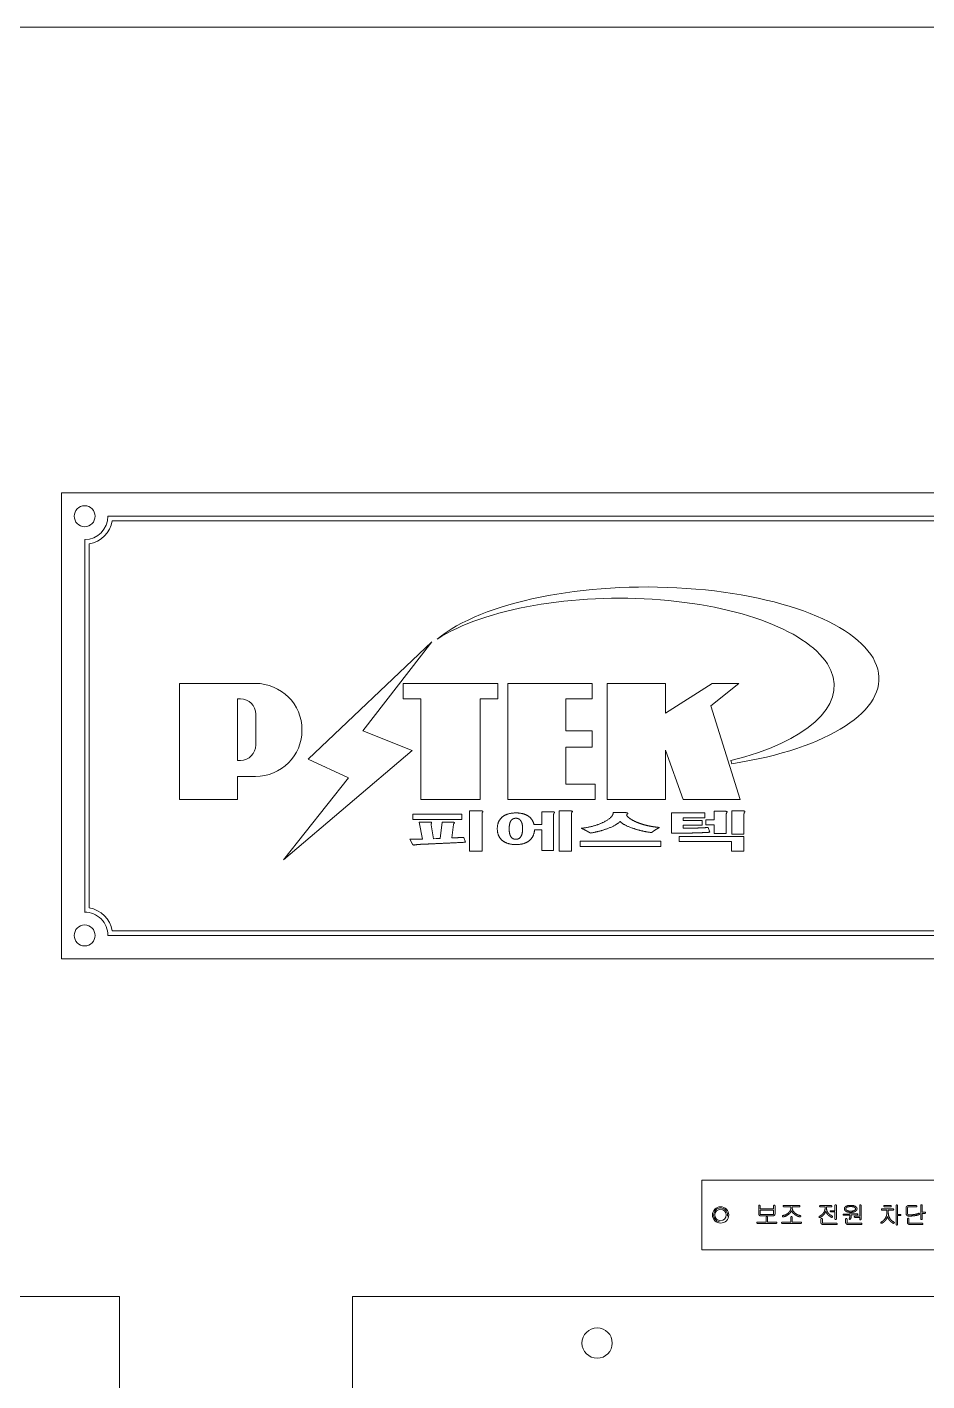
# Model space of a CAD drawing. Header units: millimetres. Extents: x 0 to 10092, y 0 to 7128.
# Drawn here: x 4724.2 to 4917.3, y 3740.6 to 4031.2 of the extents above; entities that cross this region are included whole.
import ezdxf

# ---------------------------------------------------------------- set-up
doc = ezdxf.new("R2010")
doc.units = ezdxf.units.MM
doc.header["$LTSCALE"] = 12
doc.layers.add('가시적인 것(ISO)', color=3, linetype='Continuous', lineweight=5, true_color=0x00ff00)
doc.layers.add('가시적인 좁은 것(ISO)', color=3, linetype='Continuous', lineweight=5, true_color=0x00ff00)

msp = doc.modelspace()

# ---------------------------------------------------------------- linework, layer by layer
at = {"layer": '가시적인 것(ISO)'}
for p, q in [((5111.517, 4031.209), (4211.267, 4031.209)), ((4731.517, 3931.209), (5031.517, 3931.209)), ((4731.517, 3831.209), (4731.517, 3931.209)), ((5021.517, 3926.209), (4741.517, 3926.209)), ((4742.433, 3925.209), (5020.6, 3925.209)), ((4736.517, 3921.209), (4736.517, 3841.209)), ((4737.517, 3842.125), (4737.517, 3920.293)), ((4811.059, 3899.277), (4784.514, 3874.086)), ((4796.229, 3880.127), (4811.059, 3899.277)), ((4773.173, 3890.321), (4756.841, 3890.321)), ((4756.841, 3890.321), (4756.841, 3865.376)), ((4804.848, 3890.321), (4804.848, 3887.015)), ((4825.224, 3890.321), (4804.848, 3890.321)), ((4825.224, 3887.015), (4825.224, 3890.321)), ((4827.328, 3890.321), (4827.328, 3865.376)), ((4845.451, 3890.321), (4827.328, 3890.321)), ((4845.451, 3887.015), (4845.451, 3890.321)), ((4861.2, 3890.321), (4848.656, 3890.321)), ((4848.656, 3890.321), (4848.656, 3865.376)), ((4861.2, 3883.921), (4861.2, 3890.321)), ((4871.227, 3890.321), (4861.2, 3883.921)), ((4870.944, 3885.488), (4876.965, 3890.321)), ((4876.965, 3890.321), (4871.227, 3890.321)), ((4769.313, 3873.791), (4769.313, 3887.015)), ((4769.313, 3887.015), (4769.945, 3887.015)), ((4804.848, 3887.015), (4808.695, 3887.015)), ((4808.695, 3887.015), (4808.695, 3865.376)), ((4821.378, 3887.015), (4825.224, 3887.015)), ((4821.378, 3865.376), (4821.378, 3887.015)), ((4839.798, 3887.015), (4845.451, 3887.015)), ((4839.798, 3880.156), (4839.798, 3887.015)), ((4773.25, 3883.709), (4773.25, 3877.097)), ((4877.207, 3865.376), (4870.944, 3885.488)), ((4806.836, 3875.913), (4796.229, 3880.127)), ((4845.451, 3880.156), (4839.798, 3880.156)), ((4845.451, 3876.645), (4845.451, 3880.156)), ((4779.209, 3852.462), (4806.836, 3875.913)), ((4784.514, 3874.086), (4793.161, 3870.078)), ((4839.798, 3876.645), (4845.451, 3876.645)), ((4839.798, 3868.682), (4839.798, 3876.645)), ((4861.2, 3875.976), (4864.95, 3865.376)), ((4861.2, 3865.376), (4861.2, 3875.976)), ((4769.945, 3873.791), (4769.313, 3873.791)), ((4875.228, 3873.74), (4875.435, 3873.075)), ((4769.313, 3870.335), (4773.173, 3870.335)), ((4769.313, 3865.376), (4769.313, 3870.335)), ((4793.161, 3870.078), (4779.209, 3852.462)), ((4846.112, 3868.682), (4839.798, 3868.682)), ((4846.112, 3865.376), (4846.112, 3868.682)), ((4756.841, 3865.376), (4769.313, 3865.376)), ((4808.695, 3865.376), (4821.378, 3865.376)), ((4827.328, 3865.376), (4846.112, 3865.376)), ((4848.656, 3865.376), (4861.2, 3865.376)), ((4864.95, 3865.376), (4877.207, 3865.376)), ((4819.136, 3862.956), (4819.136, 3854.275)), ((4820.746, 3862.956), (4819.136, 3862.956)), ((4834.618, 3862.775), (4834.618, 3860.017)), ((4836.101, 3862.775), (4834.618, 3862.775)), ((4838.379, 3862.956), (4838.379, 3854.275)), ((4840.025, 3862.956), (4838.379, 3862.956)), ((4851.889, 3862.603), (4849.972, 3862.603)), ((4862.451, 3862.513), (4862.451, 3858.181)), ((4869.613, 3862.513), (4862.451, 3862.513)), ((4869.613, 3861.464), (4869.613, 3862.513)), ((4871.657, 3862.893), (4871.657, 3861.057)), ((4873.158, 3862.893), (4871.657, 3862.893)), ((4875.419, 3862.956), (4875.419, 3857.982)), ((4877.064, 3862.956), (4875.419, 3862.956)), ((4806.965, 3862.214), (4806.965, 3861.111)), ((4817.472, 3862.214), (4806.965, 3862.214)), ((4806.965, 3861.111), (4817.472, 3861.111)), ((4808.321, 3860.541), (4809.063, 3856.906)), ((4810.021, 3860.541), (4808.321, 3860.541)), ((4811.414, 3856.961), (4810.907, 3859.972)), ((4813.222, 3860.541), (4812.843, 3857.024)), ((4814.796, 3860.541), (4813.222, 3860.541)), ((4815.356, 3857.141), (4815.7, 3860.062)), ((4817.472, 3861.111), (4817.472, 3862.214)), ((4821.813, 3854.275), (4821.813, 3862.35)), ((4834.618, 3860.017), (4832.954, 3860.017)), ((4837.186, 3854.419), (4837.186, 3862.232)), ((4841.002, 3854.275), (4841.002, 3862.323)), ((4864.983, 3861.464), (4869.613, 3861.464)), ((4864.983, 3860.903), (4864.983, 3861.464)), ((4869.034, 3860.903), (4864.983, 3860.903)), ((4864.983, 3859.854), (4869.034, 3859.854)), ((4864.983, 3859.239), (4864.983, 3859.854)), ((4869.034, 3859.854), (4869.034, 3860.903)), ((4869.866, 3861.057), (4869.866, 3859.927)), ((4871.657, 3861.057), (4869.866, 3861.057)), ((4869.866, 3859.927), (4871.657, 3859.927)), ((4871.657, 3859.927), (4871.657, 3858.064)), ((4874.243, 3858.064), (4874.243, 3862.278)), ((4878.041, 3857.982), (4878.041, 3862.323)), ((4806.332, 3856.852), (4806.82, 3855.921)), ((4811.992, 3856.997), (4811.414, 3856.961)), ((4812.843, 3857.024), (4811.992, 3856.997)), ((4816.08, 3857.178), (4815.356, 3857.141)), ((4818.25, 3856.219), (4817.888, 3857.268)), ((4833.08, 3858.905), (4834.618, 3858.905)), ((4834.618, 3858.905), (4834.618, 3854.419)), ((4862.451, 3858.181), (4864.748, 3858.181)), ((4864.097, 3857.485), (4864.097, 3856.355)), ((4878.041, 3857.485), (4864.097, 3857.485)), ((4865.996, 3859.239), (4864.983, 3859.239)), ((4870.734, 3858.38), (4870.337, 3859.384)), ((4871.657, 3858.064), (4874.243, 3858.064)), ((4875.419, 3857.982), (4878.041, 3857.982)), ((4878.041, 3854.275), (4878.041, 3857.485)), ((4819.136, 3854.275), (4821.813, 3854.275)), ((4834.618, 3854.419), (4837.186, 3854.419)), ((4838.379, 3854.275), (4841.002, 3854.275)), ((4842.847, 3856.454), (4842.847, 3855.324)), ((4860.209, 3856.454), (4842.847, 3856.454)), ((4842.847, 3855.324), (4860.209, 3855.324)), ((4860.209, 3855.324), (4860.209, 3856.454)), ((4864.097, 3856.355), (4875.364, 3856.355)), ((4875.364, 3856.355), (4875.364, 3854.275)), ((4875.364, 3854.275), (4878.041, 3854.275)), ((5020.6, 3837.209), (4742.433, 3837.209)), ((4741.517, 3836.209), (5021.517, 3836.209)), ((5031.517, 3831.209), (4731.517, 3831.209)), ((4934.017, 3783.709), (4869.017, 3783.709)), ((4869.017, 3783.709), (4869.017, 3768.709)), ((4881.195, 3776.445), (4881.195, 3778.15)), ((4881.506, 3778.155), (4881.506, 3777.517)), ((4884.387, 3777.517), (4884.387, 3778.155)), ((4884.698, 3778.165), (4884.698, 3776.466)), ((4886.589, 3778.238), (4889.931, 3778.238)), ((4894.423, 3778.217), (4896.776, 3778.217)), ((4897.568, 3777.129), (4897.568, 3778.233)), ((4897.879, 3778.238), (4897.879, 3775.378)), ((4902.874, 3775.958), (4902.874, 3778.233)), ((4903.185, 3778.238), (4903.185, 3775.3)), ((4908.195, 3778.248), (4909.522, 3778.248)), ((4910.688, 3774.191), (4910.688, 3778.233)), ((4910.993, 3778.233), (4910.993, 3776.336)), ((4913.351, 3778.217), (4914.993, 3778.217)), ((4915.993, 3775.367), (4915.993, 3778.238)), ((4916.299, 3778.238), (4916.299, 3776.813)), ((4881.506, 3777.517), (4884.387, 3777.517)), ((4884.387, 3777.248), (4881.506, 3777.248)), ((4881.506, 3777.248), (4881.506, 3776.507)), ((4884.195, 3776.02), (4881.672, 3776.02)), ((4881.755, 3776.279), (4884.138, 3776.279)), ((4882.796, 3774.663), (4882.796, 3775.735)), ((4883.097, 3775.714), (4883.097, 3774.663)), ((4884.387, 3776.512), (4884.387, 3777.248)), ((4888.102, 3777.968), (4886.584, 3777.968)), ((4888.102, 3777.714), (4888.102, 3777.968)), ((4888.102, 3774.663), (4888.102, 3775.735)), ((4888.403, 3777.968), (4888.403, 3777.714)), ((4889.931, 3777.968), (4888.403, 3777.968)), ((4888.403, 3775.714), (4888.403, 3774.663)), ((4895.444, 3777.953), (4894.418, 3777.953)), ((4894.548, 3774.626), (4894.548, 3775.315)), ((4894.858, 3775.315), (4894.858, 3774.668)), ((4895.444, 3777.673), (4895.444, 3777.953)), ((4895.75, 3777.953), (4895.75, 3777.683)), ((4896.776, 3777.953), (4895.75, 3777.953)), ((4896.682, 3777.129), (4897.568, 3777.129)), ((4897.568, 3776.87), (4896.708, 3776.87)), ((4897.568, 3775.378), (4897.568, 3776.87)), ((4900.765, 3776.165), (4899.423, 3776.15)), ((4899.848, 3774.626), (4899.848, 3775.279)), ((4900.159, 3775.279), (4900.159, 3774.668)), ((4900.765, 3775.937), (4900.765, 3776.165)), ((4902.351, 3776.217), (4901.076, 3776.181)), ((4901.076, 3776.181), (4901.076, 3775.973)), ((4901.848, 3775.958), (4902.874, 3775.958)), ((4902.874, 3775.699), (4901.879, 3775.699)), ((4902.874, 3775.3), (4902.874, 3775.699)), ((4908.708, 3777.248), (4907.682, 3777.248)), ((4907.688, 3777.512), (4910.04, 3777.512)), ((4909.542, 3777.984), (4908.195, 3777.984)), ((4908.708, 3776.704), (4908.708, 3777.248)), ((4909.014, 3777.248), (4909.014, 3776.704)), ((4910.04, 3777.248), (4909.014, 3777.248)), ((4910.993, 3776.336), (4911.568, 3776.336)), ((4910.993, 3776.082), (4910.993, 3774.191)), ((4911.568, 3776.082), (4910.993, 3776.082)), ((4912.848, 3776.492), (4912.848, 3777.73)), ((4913.102, 3774.637), (4913.102, 3775.321)), ((4913.154, 3777.642), (4913.154, 3776.517)), ((4913.408, 3775.321), (4913.408, 3774.668)), ((4914.988, 3777.953), (4913.418, 3777.953)), ((4916.299, 3776.813), (4916.864, 3776.813)), ((4916.299, 3776.549), (4916.299, 3775.367)), ((4916.864, 3776.549), (4916.299, 3776.549)), ((4884.962, 3774.398), (4880.895, 3774.398)), ((4880.936, 3774.663), (4882.796, 3774.663)), ((4883.097, 3774.663), (4884.957, 3774.663)), ((4890.268, 3774.398), (4886.2, 3774.398)), ((4886.242, 3774.663), (4888.102, 3774.663)), ((4888.403, 3774.663), (4890.263, 3774.663)), ((4897.905, 3774.165), (4895.061, 3774.165)), ((4895.112, 3774.429), (4897.905, 3774.429)), ((4903.221, 3774.165), (4900.34, 3774.165)), ((4900.413, 3774.429), (4903.221, 3774.429)), ((4916.299, 3774.165), (4913.615, 3774.165)), ((4913.656, 3774.429), (4916.299, 3774.429)), ((4869.017, 3768.709), (4934.017, 3768.709)), ((4389.017, 3758.709), (4744.017, 3758.709)), ((4744.017, 3758.709), (4744.017, 3353.709)), ((4794.017, 3353.709), (4794.017, 3758.709)), ((4794.017, 3758.709), (5009.017, 3758.709))]:
    msp.add_line(p, q, dxfattribs=at)
for centre, radius in [((4736.517, 3926.209), 2.25), ((4736.517, 3836.209), 2.25), ((4873.017, 3776.209), 1.75), ((4873.017, 3776.209), 1.229), ((4846.517, 3748.709), 3.25)]:
    msp.add_circle(centre, radius, dxfattribs=at)
for centre, radius, start, end in [((4736.517, 3926.209), 5, 270.00002, 0), ((4736.517, 3926.209), 6, 279.59409, 350.40593), ((4773.173, 3880.328), 9.993, 270, 90), ((4769.945, 3883.709), 3.306, 0, 90), ((4769.945, 3877.097), 3.306, 270, 0), ((4736.517, 3836.209), 6, 9.59407, 80.40595), ((4736.517, 3836.209), 5, 0, 90.00002)]:
    msp.add_arc(centre, radius, start, end, dxfattribs=at)
for centre, major_axis, ratio, start_param, end_param in [((4857.155, 3891.36), (49.851, 0), 0.3942601, 5.0878455, 8.9791998), ((4851.227, 3889.799), (46.184, 0), 0.4069905, 5.2588489, 8.8617991)]:
    msp.add_ellipse(centre, major_axis=major_axis, ratio=ratio, start_param=start_param, end_param=end_param, dxfattribs=at)
for points in [[(4821.94, 3862.911), (4821.741, 3862.956), (4820.746, 3862.956)], [(4821.813, 3862.35), (4821.813, 3862.459), (4821.867, 3862.567)], [(4821.867, 3862.567), (4821.885, 3862.621), (4821.958, 3862.721)], [(4821.958, 3862.721), (4822.084, 3862.874), (4821.94, 3862.911)], [(4829.101, 3862.513), (4827.148, 3862.513), (4826.081, 3861.572)], [(4831.742, 3861.835), (4830.729, 3862.513), (4829.101, 3862.513)], [(4837.276, 3862.712), (4837.059, 3862.775), (4836.101, 3862.775)], [(4837.222, 3862.386), (4837.24, 3862.422), (4837.294, 3862.504)], [(4837.294, 3862.504), (4837.421, 3862.667), (4837.276, 3862.712)], [(4841.146, 3862.902), (4840.948, 3862.956), (4840.025, 3862.956)], [(4841.002, 3862.323), (4841.002, 3862.422), (4841.038, 3862.522)], [(4841.038, 3862.522), (4841.074, 3862.585), (4841.146, 3862.685)], [(4841.146, 3862.685), (4841.273, 3862.856), (4841.146, 3862.902)], [(4849.972, 3862.603), (4849.972, 3861.563), (4847.929, 3860.541)], [(4853.011, 3862.495), (4852.794, 3862.603), (4851.889, 3862.603)], [(4852.848, 3862.106), (4853.228, 3862.386), (4853.011, 3862.495)], [(4874.315, 3862.829), (4874.116, 3862.893), (4873.158, 3862.893)], [(4874.243, 3862.278), (4874.243, 3862.368), (4874.279, 3862.468)], [(4874.279, 3862.468), (4874.297, 3862.513), (4874.352, 3862.612)], [(4874.352, 3862.612), (4874.478, 3862.784), (4874.315, 3862.829)], [(4878.186, 3862.902), (4877.987, 3862.956), (4877.064, 3862.956)], [(4878.041, 3862.323), (4878.041, 3862.422), (4878.077, 3862.522)], [(4878.077, 3862.522), (4878.113, 3862.585), (4878.186, 3862.685)], [(4878.186, 3862.685), (4878.312, 3862.856), (4878.186, 3862.902)], [(4810.925, 3860.496), (4810.763, 3860.541), (4810.021, 3860.541)], [(4810.907, 3859.972), (4810.871, 3860.071), (4810.889, 3860.171)], [(4810.889, 3860.171), (4810.907, 3860.225), (4810.962, 3860.324)], [(4810.962, 3860.324), (4811.034, 3860.46), (4810.925, 3860.496)], [(4815.845, 3860.478), (4815.664, 3860.541), (4814.796, 3860.541)], [(4815.7, 3860.062), (4815.7, 3860.125), (4815.736, 3860.189)], [(4815.736, 3860.189), (4815.772, 3860.225), (4815.827, 3860.297)], [(4815.827, 3860.297), (4815.971, 3860.442), (4815.845, 3860.478)], [(4826.081, 3861.572), (4825.086, 3860.668), (4825.086, 3859.14)], [(4827.637, 3859.14), (4827.637, 3860.243), (4827.998, 3860.813)], [(4827.998, 3860.813), (4828.378, 3861.373), (4829.083, 3861.373)], [(4829.083, 3861.373), (4829.771, 3861.373), (4830.132, 3860.813)], [(4830.132, 3860.813), (4830.53, 3860.243), (4830.53, 3859.14)], [(4832.954, 3860.017), (4832.7, 3861.174), (4831.742, 3861.835)], [(4837.186, 3862.232), (4837.186, 3862.305), (4837.222, 3862.386)], [(4847.929, 3860.541), (4845.867, 3859.511), (4843.118, 3859.23)], [(4848.923, 3859.221), (4850.895, 3859.981), (4851.419, 3860.695)], [(4851.419, 3860.695), (4852.07, 3859.981), (4854.06, 3859.266)], [(4853.336, 3861.473), (4852.848, 3861.862), (4852.848, 3862.106)], [(4854.747, 3860.641), (4853.861, 3861.048), (4853.336, 3861.473)], [(4856.971, 3859.872), (4855.76, 3860.189), (4854.747, 3860.641)], [(4859.919, 3859.393), (4858.382, 3859.52), (4856.971, 3859.872)], [(4807.67, 3856.87), (4806.892, 3856.852), (4806.332, 3856.852)], [(4809.063, 3856.906), (4808.195, 3856.888), (4807.67, 3856.87)], [(4817.056, 3857.223), (4816.749, 3857.205), (4816.08, 3857.178)], [(4817.888, 3857.268), (4817.581, 3857.25), (4817.056, 3857.223)], [(4825.086, 3859.14), (4825.086, 3857.566), (4826.081, 3856.671)], [(4826.081, 3856.671), (4827.148, 3855.722), (4829.101, 3855.722)], [(4827.998, 3857.422), (4827.637, 3858), (4827.637, 3859.14)], [(4829.083, 3856.852), (4828.378, 3856.852), (4827.998, 3857.422)], [(4830.132, 3857.422), (4829.771, 3856.852), (4829.083, 3856.852)], [(4829.101, 3855.722), (4830.946, 3855.722), (4831.995, 3856.599)], [(4830.53, 3859.14), (4830.53, 3858.009), (4830.132, 3857.422)], [(4831.995, 3856.599), (4832.99, 3857.431), (4833.08, 3858.905)], [(4843.118, 3859.23), (4843.642, 3859.004), (4844.149, 3858.724)], [(4844.149, 3858.724), (4844.655, 3858.453), (4845.053, 3858.19)], [(4845.053, 3858.19), (4847.024, 3858.498), (4848.923, 3859.221)], [(4854.06, 3859.266), (4856.067, 3858.561), (4858.183, 3858.299)], [(4858.183, 3858.299), (4858.599, 3858.606), (4859.033, 3858.887)], [(4859.033, 3858.887), (4859.521, 3859.203), (4859.919, 3859.393)], [(4864.748, 3858.181), (4866.358, 3858.181), (4867.714, 3858.226)], [(4868.094, 3859.275), (4867.099, 3859.239), (4865.996, 3859.239)], [(4867.714, 3858.226), (4869.468, 3858.272), (4870.734, 3858.38)], [(4870.337, 3859.384), (4869.197, 3859.312), (4868.094, 3859.275)], [(4806.82, 3855.921), (4806.965, 3855.676), (4807.073, 3855.64)], [(4807.073, 3855.64), (4807.182, 3855.604), (4807.507, 3855.658)], [(4807.507, 3855.658), (4807.797, 3855.704), (4807.996, 3855.731)], [(4807.996, 3855.731), (4808.357, 3855.767), (4808.755, 3855.776)], [(4808.755, 3855.776), (4810.618, 3855.857), (4813.15, 3855.975)], [(4813.15, 3855.975), (4815.573, 3856.083), (4818.25, 3856.219)], [(4881.195, 3778.15), (4881.195, 3778.227), (4881.242, 3778.274)], [(4881.242, 3778.274), (4881.283, 3778.31), (4881.351, 3778.31)], [(4881.351, 3778.31), (4881.413, 3778.31), (4881.454, 3778.274)], [(4881.454, 3778.274), (4881.506, 3778.233), (4881.506, 3778.155)], [(4884.387, 3778.155), (4884.387, 3778.233), (4884.434, 3778.274)], [(4884.434, 3778.274), (4884.475, 3778.315), (4884.542, 3778.315)], [(4884.542, 3778.315), (4884.605, 3778.315), (4884.646, 3778.279)], [(4884.646, 3778.279), (4884.698, 3778.238), (4884.698, 3778.165)], [(4886.444, 3778.103), (4886.444, 3778.238), (4886.589, 3778.238)], [(4889.931, 3778.238), (4890.061, 3778.238), (4890.061, 3778.103)], [(4894.278, 3778.087), (4894.278, 3778.217), (4894.423, 3778.217)], [(4896.776, 3778.217), (4896.905, 3778.217), (4896.905, 3778.087)], [(4897.568, 3778.233), (4897.568, 3778.3), (4897.615, 3778.341)], [(4897.615, 3778.341), (4897.656, 3778.378), (4897.724, 3778.378)], [(4897.724, 3778.378), (4897.786, 3778.378), (4897.827, 3778.341)], [(4897.827, 3778.341), (4897.879, 3778.305), (4897.879, 3778.238)], [(4899.91, 3778.041), (4900.278, 3778.274), (4900.941, 3778.274)], [(4900.941, 3778.274), (4901.599, 3778.274), (4901.967, 3778.041)], [(4902.874, 3778.233), (4902.874, 3778.3), (4902.921, 3778.341)], [(4902.921, 3778.341), (4902.962, 3778.378), (4903.029, 3778.378)], [(4903.029, 3778.378), (4903.092, 3778.378), (4903.133, 3778.341)], [(4903.133, 3778.341), (4903.185, 3778.305), (4903.185, 3778.238)], [(4908.045, 3778.119), (4908.045, 3778.248), (4908.195, 3778.248)], [(4909.522, 3778.248), (4909.656, 3778.248), (4909.662, 3778.119)], [(4910.688, 3778.233), (4910.688, 3778.3), (4910.734, 3778.341)], [(4910.734, 3778.341), (4910.776, 3778.372), (4910.838, 3778.372)], [(4910.838, 3778.372), (4910.9, 3778.372), (4910.941, 3778.341)], [(4910.941, 3778.341), (4910.993, 3778.3), (4910.993, 3778.233)], [(4912.978, 3778.077), (4913.118, 3778.217), (4913.351, 3778.217)], [(4914.993, 3778.217), (4915.143, 3778.217), (4915.143, 3778.087)], [(4915.993, 3778.238), (4915.993, 3778.378), (4916.143, 3778.378)], [(4916.143, 3778.378), (4916.299, 3778.378), (4916.299, 3778.238)], [(4881.33, 3776.129), (4881.195, 3776.243), (4881.195, 3776.445)], [(4881.672, 3776.02), (4881.46, 3776.02), (4881.33, 3776.129)], [(4881.506, 3776.507), (4881.506, 3776.383), (4881.558, 3776.331)], [(4881.558, 3776.331), (4881.615, 3776.279), (4881.755, 3776.279)], [(4882.796, 3775.735), (4882.796, 3775.802), (4882.843, 3775.839)], [(4882.843, 3775.839), (4882.884, 3775.875), (4882.947, 3775.87)], [(4882.947, 3775.87), (4883.004, 3775.87), (4883.045, 3775.828)], [(4883.045, 3775.828), (4883.097, 3775.787), (4883.097, 3775.714)], [(4884.138, 3776.279), (4884.273, 3776.279), (4884.33, 3776.326)], [(4884.563, 3776.134), (4884.434, 3776.02), (4884.195, 3776.02)], [(4884.33, 3776.326), (4884.387, 3776.378), (4884.387, 3776.512)], [(4884.698, 3776.466), (4884.698, 3776.248), (4884.563, 3776.134)], [(4886.273, 3775.927), (4886.263, 3775.989), (4886.299, 3776.041)], [(4886.335, 3775.828), (4886.283, 3775.865), (4886.273, 3775.927)], [(4886.299, 3776.041), (4886.34, 3776.098), (4886.423, 3776.108)], [(4886.47, 3775.797), (4886.387, 3775.787), (4886.335, 3775.828)], [(4886.423, 3776.108), (4887.086, 3776.196), (4887.594, 3776.678)], [(4886.584, 3777.968), (4886.439, 3777.968), (4886.444, 3778.103)], [(4887.625, 3776.336), (4887.081, 3775.906), (4886.47, 3775.797)], [(4887.594, 3776.678), (4888.102, 3777.16), (4888.102, 3777.714)], [(4888.252, 3777.108), (4888.102, 3776.72), (4887.625, 3776.336)], [(4888.102, 3775.735), (4888.102, 3775.802), (4888.149, 3775.839)], [(4888.149, 3775.839), (4888.19, 3775.875), (4888.252, 3775.87)], [(4888.884, 3776.346), (4888.392, 3776.73), (4888.252, 3777.108)], [(4888.252, 3775.87), (4888.309, 3775.87), (4888.351, 3775.828)], [(4888.351, 3775.828), (4888.403, 3775.787), (4888.403, 3775.714)], [(4888.403, 3777.714), (4888.403, 3777.16), (4888.905, 3776.683)], [(4890.05, 3775.797), (4889.434, 3775.906), (4888.884, 3776.346)], [(4888.905, 3776.683), (4889.413, 3776.201), (4890.102, 3776.098)], [(4890.061, 3778.103), (4890.061, 3777.968), (4889.931, 3777.968)], [(4890.175, 3775.828), (4890.123, 3775.787), (4890.05, 3775.797)], [(4890.102, 3776.098), (4890.175, 3776.087), (4890.211, 3776.036)], [(4890.232, 3775.927), (4890.221, 3775.865), (4890.175, 3775.828)], [(4890.211, 3776.036), (4890.242, 3775.984), (4890.232, 3775.927)], [(4894.159, 3775.714), (4894.128, 3775.766), (4894.143, 3775.818)], [(4894.143, 3775.818), (4894.159, 3775.875), (4894.226, 3775.911)], [(4894.242, 3775.647), (4894.19, 3775.663), (4894.159, 3775.714)], [(4894.226, 3775.911), (4894.755, 3776.186), (4895.066, 3776.585)], [(4894.366, 3775.657), (4894.304, 3775.626), (4894.242, 3775.647)], [(4894.418, 3777.953), (4894.273, 3777.953), (4894.278, 3778.087)], [(4895.143, 3776.253), (4894.807, 3775.88), (4894.366, 3775.657)], [(4894.548, 3775.315), (4894.548, 3775.398), (4894.594, 3775.445)], [(4894.594, 3775.445), (4894.636, 3775.486), (4894.703, 3775.486)], [(4894.703, 3775.486), (4894.765, 3775.486), (4894.807, 3775.445)], [(4894.807, 3775.445), (4894.858, 3775.398), (4894.858, 3775.315)], [(4895.066, 3776.585), (4895.444, 3777.067), (4895.444, 3777.673)], [(4895.594, 3776.999), (4895.48, 3776.616), (4895.143, 3776.253)], [(4896.035, 3776.29), (4895.688, 3776.652), (4895.594, 3776.999)], [(4895.75, 3777.683), (4895.75, 3777.082), (4896.138, 3776.616)], [(4896.796, 3775.709), (4896.366, 3775.942), (4896.035, 3776.29)], [(4896.138, 3776.616), (4896.434, 3776.258), (4896.967, 3775.973)], [(4896.537, 3776.999), (4896.537, 3777.056), (4896.574, 3777.093)], [(4896.584, 3776.911), (4896.542, 3776.948), (4896.537, 3776.999)], [(4896.574, 3777.093), (4896.61, 3777.129), (4896.682, 3777.129)], [(4896.708, 3776.87), (4896.631, 3776.87), (4896.584, 3776.911)], [(4896.905, 3778.087), (4896.905, 3777.953), (4896.776, 3777.953)], [(4896.941, 3775.688), (4896.869, 3775.668), (4896.796, 3775.709)], [(4897.035, 3775.761), (4896.998, 3775.704), (4896.941, 3775.688)], [(4896.967, 3775.973), (4897.035, 3775.937), (4897.05, 3775.875)], [(4897.05, 3775.875), (4897.066, 3775.813), (4897.035, 3775.761)], [(4897.615, 3775.253), (4897.568, 3775.3), (4897.568, 3775.378)], [(4897.724, 3775.212), (4897.656, 3775.212), (4897.615, 3775.253)], [(4897.827, 3775.253), (4897.786, 3775.212), (4897.724, 3775.212)], [(4897.879, 3775.378), (4897.879, 3775.3), (4897.827, 3775.253)], [(4899.299, 3776.279), (4899.304, 3776.403), (4899.439, 3776.403)], [(4899.423, 3776.15), (4899.294, 3776.15), (4899.299, 3776.279)], [(4899.439, 3776.403), (4900.154, 3776.403), (4900.967, 3776.424)], [(4899.584, 3777.517), (4899.584, 3777.834), (4899.91, 3778.041)], [(4899.91, 3776.999), (4899.584, 3777.207), (4899.584, 3777.517)], [(4899.848, 3775.279), (4899.848, 3775.352), (4899.895, 3775.393)], [(4900.133, 3777.859), (4899.89, 3777.725), (4899.89, 3777.517)], [(4899.89, 3777.517), (4899.89, 3777.315), (4900.133, 3777.181)], [(4899.895, 3775.393), (4899.936, 3775.435), (4900.004, 3775.435)], [(4900.941, 3776.766), (4900.278, 3776.766), (4899.91, 3776.999)], [(4900.004, 3775.435), (4900.066, 3775.435), (4900.107, 3775.393)], [(4900.107, 3775.393), (4900.159, 3775.352), (4900.159, 3775.279)], [(4900.941, 3778.01), (4900.413, 3778.01), (4900.133, 3777.859)], [(4900.133, 3777.181), (4900.413, 3777.03), (4900.941, 3777.03)], [(4900.672, 3775.295), (4900.568, 3775.372), (4900.656, 3775.486)], [(4900.656, 3775.486), (4900.703, 3775.569), (4900.734, 3775.683)], [(4900.869, 3775.315), (4900.776, 3775.212), (4900.672, 3775.295)], [(4900.734, 3775.683), (4900.765, 3775.797), (4900.765, 3775.937)], [(4901.014, 3775.6), (4900.957, 3775.424), (4900.869, 3775.315)], [(4901.744, 3777.859), (4901.465, 3778.01), (4900.941, 3778.01)], [(4900.941, 3777.03), (4901.465, 3777.03), (4901.744, 3777.181)], [(4901.967, 3776.999), (4901.599, 3776.766), (4900.941, 3776.766)], [(4900.967, 3776.424), (4901.838, 3776.445), (4902.32, 3776.471)], [(4901.076, 3775.973), (4901.076, 3775.782), (4901.014, 3775.6)], [(4901.703, 3775.828), (4901.698, 3775.885), (4901.734, 3775.922)], [(4901.75, 3775.74), (4901.703, 3775.777), (4901.703, 3775.828)], [(4901.734, 3775.922), (4901.776, 3775.958), (4901.848, 3775.958)], [(4901.993, 3777.517), (4901.993, 3777.725), (4901.744, 3777.859)], [(4901.744, 3777.181), (4901.993, 3777.315), (4901.993, 3777.517)], [(4901.879, 3775.699), (4901.796, 3775.699), (4901.75, 3775.74)], [(4901.967, 3778.041), (4902.299, 3777.834), (4902.299, 3777.517)], [(4902.299, 3777.517), (4902.299, 3777.207), (4901.967, 3776.999)], [(4902.32, 3776.471), (4902.392, 3776.481), (4902.439, 3776.445)], [(4902.454, 3776.269), (4902.413, 3776.222), (4902.351, 3776.217)], [(4902.439, 3776.445), (4902.48, 3776.414), (4902.485, 3776.357)], [(4902.485, 3776.357), (4902.485, 3776.305), (4902.454, 3776.269)], [(4902.921, 3775.181), (4902.874, 3775.227), (4902.874, 3775.3)], [(4903.185, 3775.3), (4903.185, 3775.227), (4903.133, 3775.181)], [(4907.491, 3774.694), (4908.014, 3774.958), (4908.34, 3775.45)], [(4907.542, 3777.383), (4907.542, 3777.512), (4907.688, 3777.512)], [(4907.682, 3777.248), (4907.537, 3777.248), (4907.542, 3777.383)], [(4908.195, 3777.984), (4908.045, 3777.984), (4908.045, 3778.119)], [(4908.34, 3775.45), (4908.708, 3776.005), (4908.708, 3776.704)], [(4908.858, 3775.854), (4908.734, 3775.435), (4908.408, 3775.046)], [(4909.268, 3775.067), (4908.972, 3775.424), (4908.858, 3775.854)], [(4909.014, 3776.704), (4909.014, 3775.999), (4909.377, 3775.435)], [(4909.377, 3775.435), (4909.708, 3774.922), (4910.226, 3774.699)], [(4909.662, 3778.119), (4909.667, 3777.984), (4909.542, 3777.984)], [(4910.04, 3777.512), (4910.169, 3777.512), (4910.169, 3777.383)], [(4910.169, 3777.383), (4910.169, 3777.248), (4910.04, 3777.248)], [(4911.568, 3776.336), (4911.693, 3776.336), (4911.693, 3776.212)], [(4911.693, 3776.212), (4911.693, 3776.082), (4911.568, 3776.082)], [(4912.848, 3777.73), (4912.848, 3777.942), (4912.978, 3778.077)], [(4913.004, 3776.108), (4912.848, 3776.243), (4912.848, 3776.492)], [(4913.47, 3775.973), (4913.159, 3775.973), (4913.004, 3776.108)], [(4913.102, 3775.321), (4913.102, 3775.409), (4913.149, 3775.455)], [(4913.149, 3775.455), (4913.19, 3775.502), (4913.252, 3775.502)], [(4913.206, 3777.885), (4913.154, 3777.823), (4913.154, 3777.642)], [(4913.154, 3776.517), (4913.154, 3776.367), (4913.226, 3776.295)], [(4913.418, 3777.953), (4913.263, 3777.953), (4913.206, 3777.885)], [(4913.226, 3776.295), (4913.294, 3776.227), (4913.439, 3776.227)], [(4913.252, 3775.502), (4913.314, 3775.502), (4913.356, 3775.455)], [(4913.356, 3775.455), (4913.408, 3775.409), (4913.408, 3775.321)], [(4913.439, 3776.227), (4914.004, 3776.227), (4914.501, 3776.3)], [(4914.574, 3776.036), (4914.092, 3775.973), (4913.47, 3775.973)], [(4914.501, 3776.3), (4915.097, 3776.383), (4915.517, 3776.554)], [(4915.625, 3776.284), (4915.175, 3776.113), (4914.574, 3776.036)], [(4915.143, 3778.087), (4915.138, 3777.953), (4914.988, 3777.953)], [(4915.517, 3776.554), (4915.584, 3776.585), (4915.641, 3776.564)], [(4915.719, 3776.378), (4915.693, 3776.321), (4915.625, 3776.284)], [(4915.641, 3776.564), (4915.693, 3776.538), (4915.719, 3776.486)], [(4915.719, 3776.486), (4915.739, 3776.429), (4915.719, 3776.378)], [(4916.04, 3775.253), (4915.993, 3775.295), (4915.993, 3775.367)], [(4916.143, 3775.212), (4916.081, 3775.212), (4916.04, 3775.253)], [(4916.247, 3775.253), (4916.206, 3775.212), (4916.143, 3775.212)], [(4916.299, 3775.367), (4916.299, 3775.295), (4916.247, 3775.253)], [(4916.864, 3776.813), (4916.998, 3776.813), (4916.998, 3776.683)], [(4916.998, 3776.683), (4916.998, 3776.549), (4916.864, 3776.549)], [(4880.807, 3774.44), (4880.776, 3774.481), (4880.781, 3774.533)], [(4880.781, 3774.533), (4880.786, 3774.585), (4880.822, 3774.626)], [(4880.895, 3774.398), (4880.838, 3774.398), (4880.807, 3774.44)], [(4880.822, 3774.626), (4880.864, 3774.663), (4880.936, 3774.663)], [(4884.957, 3774.663), (4885.029, 3774.663), (4885.071, 3774.626)], [(4885.071, 3774.44), (4885.029, 3774.398), (4884.962, 3774.398)], [(4885.071, 3774.626), (4885.112, 3774.585), (4885.112, 3774.533)], [(4885.112, 3774.533), (4885.112, 3774.481), (4885.071, 3774.44)], [(4886.086, 3774.533), (4886.092, 3774.585), (4886.128, 3774.626)], [(4886.112, 3774.44), (4886.081, 3774.481), (4886.086, 3774.533)], [(4886.2, 3774.398), (4886.143, 3774.398), (4886.112, 3774.44)], [(4886.128, 3774.626), (4886.169, 3774.663), (4886.242, 3774.663)], [(4890.263, 3774.663), (4890.335, 3774.663), (4890.377, 3774.626)], [(4890.377, 3774.44), (4890.335, 3774.398), (4890.268, 3774.398)], [(4890.377, 3774.626), (4890.418, 3774.585), (4890.418, 3774.533)], [(4890.418, 3774.533), (4890.418, 3774.481), (4890.377, 3774.44)], [(4894.693, 3774.279), (4894.548, 3774.398), (4894.548, 3774.626)], [(4895.061, 3774.165), (4894.827, 3774.165), (4894.693, 3774.279)], [(4894.858, 3774.668), (4894.858, 3774.528), (4894.91, 3774.476)], [(4894.91, 3774.476), (4894.962, 3774.429), (4895.112, 3774.429)], [(4897.905, 3774.429), (4898.035, 3774.429), (4898.035, 3774.3)], [(4898.035, 3774.3), (4898.035, 3774.165), (4897.905, 3774.165)], [(4899.988, 3774.295), (4899.848, 3774.424), (4899.848, 3774.626)], [(4900.34, 3774.165), (4900.128, 3774.165), (4899.988, 3774.295)], [(4900.159, 3774.668), (4900.159, 3774.528), (4900.211, 3774.476)], [(4900.211, 3774.476), (4900.263, 3774.429), (4900.413, 3774.429)], [(4903.029, 3775.144), (4902.962, 3775.144), (4902.921, 3775.181)], [(4903.133, 3775.181), (4903.092, 3775.144), (4903.029, 3775.144)], [(4903.221, 3774.429), (4903.356, 3774.429), (4903.356, 3774.3)], [(4903.356, 3774.3), (4903.356, 3774.165), (4903.221, 3774.165)], [(4907.423, 3774.497), (4907.392, 3774.549), (4907.408, 3774.606)], [(4907.408, 3774.606), (4907.423, 3774.663), (4907.491, 3774.694)], [(4907.506, 3774.424), (4907.454, 3774.445), (4907.423, 3774.497)], [(4907.631, 3774.435), (4907.568, 3774.403), (4907.506, 3774.424)], [(4908.408, 3775.046), (4908.066, 3774.652), (4907.631, 3774.435)], [(4910.066, 3774.435), (4909.584, 3774.683), (4909.268, 3775.067)], [(4910.211, 3774.419), (4910.143, 3774.398), (4910.066, 3774.435)], [(4910.299, 3774.497), (4910.273, 3774.44), (4910.211, 3774.419)], [(4910.226, 3774.699), (4910.294, 3774.673), (4910.314, 3774.611)], [(4910.314, 3774.611), (4910.33, 3774.554), (4910.299, 3774.497)], [(4910.734, 3774.082), (4910.688, 3774.124), (4910.688, 3774.191)], [(4910.838, 3774.041), (4910.776, 3774.041), (4910.734, 3774.082)], [(4910.941, 3774.082), (4910.9, 3774.041), (4910.838, 3774.041)], [(4910.993, 3774.191), (4910.993, 3774.124), (4910.941, 3774.082)], [(4913.232, 3774.295), (4913.102, 3774.419), (4913.102, 3774.637)], [(4913.615, 3774.165), (4913.371, 3774.165), (4913.232, 3774.295)], [(4913.408, 3774.668), (4913.408, 3774.528), (4913.46, 3774.476)], [(4913.46, 3774.476), (4913.511, 3774.429), (4913.656, 3774.429)], [(4916.299, 3774.429), (4916.434, 3774.429), (4916.434, 3774.3)], [(4916.434, 3774.3), (4916.434, 3774.165), (4916.299, 3774.165)]]:
    msp.add_open_spline(points, degree=2, dxfattribs=at)
at = {"layer": '가시적인 좁은 것(ISO)'}
msp.add_arc((4873.017, 3776.209), 1.5, 350, 260, dxfattribs=at)

doc.saveas('drawing.dxf')
